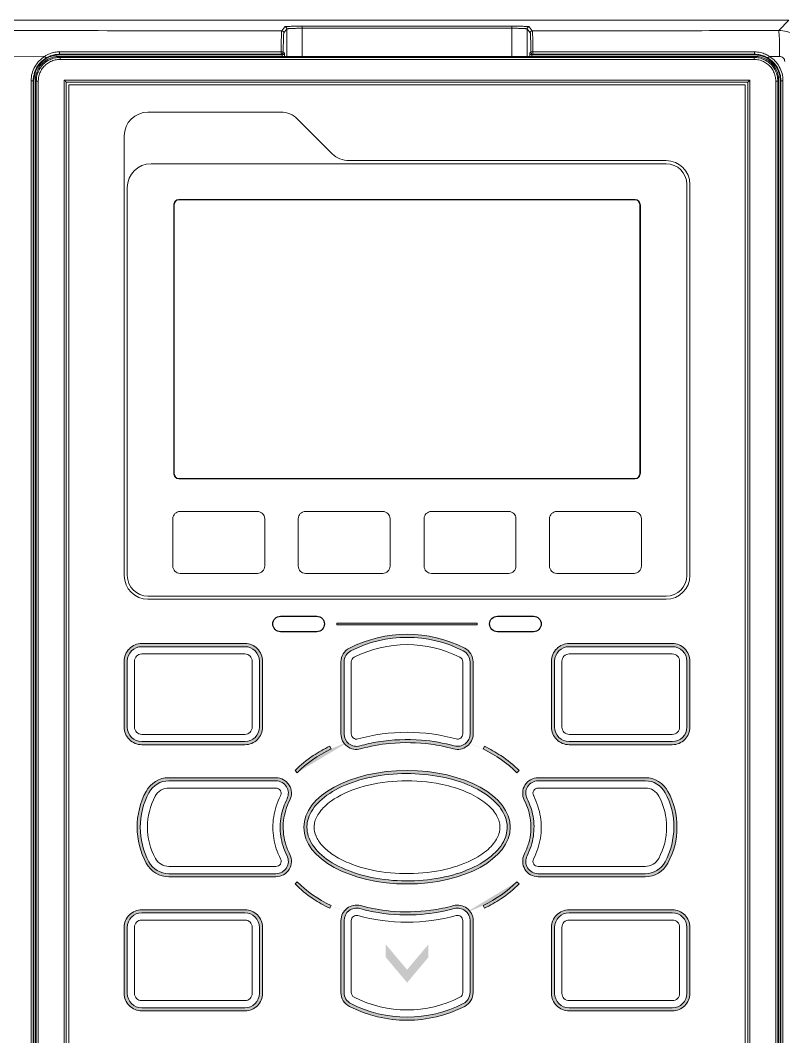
# Model space of a CAD drawing. Extents: x 0 to 142, y -50 to 188.
# Drawn here: x 30.8 to 86.2, y 114.4 to 188.3 of the extents above; entities that cross this region are included whole.
import ezdxf

# ---------------------------------------------------------------- set-up
doc = ezdxf.new("R2010")
doc.units = 0
doc.header["$LTSCALE"] = 4
doc.layers.get('0').update_dxf_attribs({"linetype": 'CONTINUOUS'})

msp = doc.modelspace()

# ---------------------------------------------------------------- hatches: boundary and pattern name
at = {"ltscale": 0.6}
h = msp.add_hatch(color=7, dxfattribs=at)
h.paths.add_polyline_path([(53.775, 144.486), (63.978, 144.486), (63.978, 144.373), (53.775, 144.373)])
edge = h.paths.add_edge_path(flags=16)
edge.add_arc((62.551, 141.671), 0.9, 0, 62.91153)
edge.add_arc((58.875, 134.485), 8.971, 62.91153, 117.08088)
edge.add_arc((55.201, 141.672), 0.9, 117.08088, 180)
edge.add_line((54.301, 141.672), (54.301, 136.434))
edge.add_arc((55.201, 136.434), 0.9, 180, 285.58584)
edge.add_spline(control_points=[(55.443, 135.568), (55.879, 135.689), (56.328, 135.788), (57.812, 136.028), (58.879, 136.071), (60.743, 135.922), (61.547, 135.78), (62.309, 135.568)], knot_values=[10.620199, 10.620199, 10.620199, 10.620199, 10.770765, 10.770765, 11.107721, 11.107721, 11.370926, 11.370926, 11.370926, 11.370926], degree=3, periodic=0)
edge.add_arc((62.551, 136.435), 0.9, 254.43363, 360)
edge.add_line((63.451, 136.435), (63.451, 141.671))
edge = h.paths.add_edge_path()
edge.add_arc((62.551, 141.671), 1.125, 0, 62.91153)
edge.add_arc((58.875, 134.485), 9.196, 62.91153, 117.08088)
edge.add_arc((55.201, 141.672), 1.125, 117.08088, 180)
edge.add_line((54.076, 141.672), (54.076, 136.434))
edge.add_arc((55.201, 136.434), 1.125, 180, 285.57154)
edge.add_spline(control_points=[(55.503, 135.351), (56.187, 135.541), (56.905, 135.675), (58.624, 135.839), (59.633, 135.82), (61.17, 135.611), (61.72, 135.498), (62.249, 135.351)], knot_values=[10.620183, 10.620183, 10.620183, 10.620183, 10.860817, 10.860817, 11.184883, 11.184883, 11.370959, 11.370959, 11.370959, 11.370959], degree=3, periodic=0)
edge.add_arc((62.551, 136.434), 1.125, 254.43147, 360)
edge.add_line((63.676, 136.434), (63.676, 141.671))
h = msp.add_hatch(color=7, dxfattribs=at)
edge = h.paths.add_edge_path(flags=16)
edge.add_line((39.6, 135.879), (47.1, 135.879))
edge.add_arc((47.1, 136.929), 1.05, 270, 360)
edge.add_line((48.15, 136.929), (48.15, 141.729))
edge.add_arc((47.1, 141.729), 1.05, 0, 90)
edge.add_line((47.1, 142.779), (39.6, 142.779))
edge.add_arc((39.6, 141.729), 1.05, 90, 180)
edge.add_line((38.55, 141.729), (38.55, 136.929))
edge.add_arc((39.6, 136.929), 1.05, 180, 270)
edge = h.paths.add_edge_path()
edge.add_line((39.6, 135.654), (47.1, 135.654))
edge.add_arc((47.1, 136.929), 1.275, 270, 360)
edge.add_line((48.375, 136.929), (48.375, 141.729))
edge.add_arc((47.1, 141.729), 1.275, 0, 90)
edge.add_line((47.1, 143.004), (39.6, 143.004))
edge.add_arc((39.6, 141.729), 1.275, 90, 180)
edge.add_line((38.325, 141.729), (38.325, 136.929))
edge.add_arc((39.6, 136.929), 1.275, 180, 270)
edge = h.paths.add_edge_path(flags=16)
edge.add_line((70.65, 135.879), (78.15, 135.879))
edge.add_arc((78.15, 136.929), 1.05, 270, 360)
edge.add_line((79.2, 136.929), (79.2, 141.729))
edge.add_arc((78.15, 141.729), 1.05, 360, 450)
edge.add_line((78.15, 142.779), (70.65, 142.779))
edge.add_arc((70.65, 141.729), 1.05, 90, 180)
edge.add_line((69.6, 141.729), (69.6, 136.929))
edge.add_arc((70.65, 136.929), 1.05, 180, 270)
edge = h.paths.add_edge_path()
edge.add_line((70.65, 135.654), (78.15, 135.654))
edge.add_arc((78.15, 136.929), 1.275, 270, 360)
edge.add_line((79.425, 136.929), (79.425, 141.729))
edge.add_arc((78.15, 141.729), 1.275, 360, 450)
edge.add_line((78.15, 143.004), (70.65, 143.004))
edge.add_arc((70.65, 141.729), 1.275, 90, 180)
edge.add_line((69.375, 141.729), (69.375, 136.929))
edge.add_arc((70.65, 136.929), 1.275, 180, 270)
h = msp.add_hatch(color=7, dxfattribs=at)
edge = h.paths.add_edge_path(flags=16)
edge.add_spline(control_points=[(51.601, 129.654), (51.601, 129.225), (51.736, 128.794), (52.283, 127.96), (52.696, 127.56), (53.761, 126.854), (54.413, 126.549), (55.872, 126.076), (56.68, 125.91), (58.353, 125.737), (59.218, 125.731), (60.898, 125.881), (61.714, 126.037), (63.194, 126.49), (63.86, 126.787), (64.958, 127.48), (65.39, 127.875), (65.975, 128.704), (66.13, 129.134), (66.168, 129.992), (66.052, 130.424), (65.544, 131.262), (65.15, 131.666), (64.118, 132.385), (63.481, 132.699), (62.043, 133.19), (61.243, 133.368), (59.579, 133.562), (58.715, 133.58), (57.028, 133.452), (56.206, 133.307), (54.704, 132.874), (54.026, 132.586), (52.895, 131.907), (52.445, 131.517), (51.821, 130.694), (51.647, 130.264), (51.603, 129.775), (51.601, 129.714), (51.601, 129.654)], knot_values=[0, 0, 0, 0, 0.346358, 0.346358, 0.692717, 0.692717, 1.039075, 1.039075, 1.385434, 1.385434, 1.731792, 1.731792, 2.078151, 2.078151, 2.424509, 2.424509, 2.770867, 2.770867, 3.117226, 3.117226, 3.463584, 3.463584, 3.809943, 3.809943, 4.156301, 4.156301, 4.502659, 4.502659, 4.849018, 4.849018, 5.195376, 5.195376, 5.541735, 5.541735, 5.888093, 5.888093, 6.234452, 6.234452, 6.283185, 6.283185, 6.283185, 6.283185], degree=3, periodic=0)
edge = h.paths.add_edge_path()
edge.add_ellipse((58.876, 129.654), major_axis=(-7.5, 0), ratio=0.55, start_angle=0, end_angle=360)
edge = h.paths.add_edge_path()
edge.add_line((64.397, 123.967), (64.495, 123.764))
edge.add_spline(control_points=[(64.495, 123.764), (64.917, 123.97), (65.317, 124.198), (66.182, 124.775), (66.626, 125.139), (67.016, 125.532)], knot_values=[2.172714, 2.172714, 2.172714, 2.172714, 2.327013, 2.327013, 2.52963, 2.52963, 2.52963, 2.52963], degree=3, periodic=0)
edge.add_line((67.016, 125.532), (66.856, 125.689))
edge.add_ellipse((58.876, 129.654), major_axis=(-9.75, 0), ratio=0.707692, start_angle=124.49142, end_angle=144.92905, ccw=False)
edge = h.paths.add_edge_path()
edge.add_line((53.355, 123.967), (53.257, 123.764))
edge.add_spline(control_points=[(53.257, 123.764), (52.835, 123.97), (52.434, 124.198), (51.57, 124.775), (51.125, 125.139), (50.736, 125.532)], knot_values=[2.172714, 2.172714, 2.172714, 2.172714, 2.327013, 2.327013, 2.52963, 2.52963, 2.52963, 2.52963], degree=3, periodic=0)
edge.add_line((50.736, 125.532), (50.896, 125.689))
edge.add_ellipse((58.876, 129.654), major_axis=(9.75, 0), ratio=0.707692, start_angle=215.07095, end_angle=235.50858)
edge = h.paths.add_edge_path()
edge.add_line((53.355, 135.341), (53.257, 135.543))
edge.add_spline(control_points=[(53.257, 135.543), (52.835, 135.338), (52.434, 135.11), (51.57, 134.533), (51.125, 134.169), (50.736, 133.776)], knot_values=[2.172714, 2.172714, 2.172714, 2.172714, 2.327013, 2.327013, 2.52963, 2.52963, 2.52963, 2.52963], degree=3, periodic=0)
edge.add_line((50.736, 133.776), (50.896, 133.619))
edge.add_ellipse((58.876, 129.654), major_axis=(9.75, 0), ratio=0.707692, start_angle=124.49142, end_angle=144.92905, ccw=False)
edge = h.paths.add_edge_path()
edge.add_line((64.397, 135.341), (64.495, 135.543))
edge.add_spline(control_points=[(64.495, 135.543), (64.917, 135.338), (65.317, 135.11), (66.182, 134.533), (66.626, 134.169), (67.016, 133.776)], knot_values=[2.172714, 2.172714, 2.172714, 2.172714, 2.327013, 2.327013, 2.52963, 2.52963, 2.52963, 2.52963], degree=3, periodic=0)
edge.add_line((67.016, 133.776), (66.856, 133.619))
edge.add_ellipse((58.876, 129.654), major_axis=(-9.75, 0), ratio=0.707692, start_angle=215.07095, end_angle=235.50858)
h = msp.add_hatch(color=7, dxfattribs=at)
edge = h.paths.add_edge_path(flags=16)
edge.add_line((39.6, 116.529), (47.1, 116.529))
edge.add_arc((47.1, 117.579), 1.05, 270, 360)
edge.add_line((48.15, 117.579), (48.15, 122.379))
edge.add_arc((47.1, 122.379), 1.05, 0, 90)
edge.add_line((47.1, 123.429), (39.6, 123.429))
edge.add_arc((39.6, 122.379), 1.05, 90, 180)
edge.add_line((38.55, 122.379), (38.55, 117.579))
edge.add_arc((39.6, 117.579), 1.05, 180, 270)
edge = h.paths.add_edge_path()
edge.add_line((39.6, 116.304), (47.1, 116.304))
edge.add_arc((47.1, 117.579), 1.275, 270, 360)
edge.add_line((48.375, 117.579), (48.375, 122.379))
edge.add_arc((47.1, 122.379), 1.275, 0, 90)
edge.add_line((47.1, 123.654), (39.6, 123.654))
edge.add_arc((39.6, 122.379), 1.275, 90, 180)
edge.add_line((38.325, 122.379), (38.325, 117.579))
edge.add_arc((39.6, 117.579), 1.275, 180, 270)
edge = h.paths.add_edge_path(flags=16)
edge.add_arc((76.175, 127.929), 1.65, 270, 331.59081)
edge.add_arc((72.973, 129.661), 5.29, 331.59081, 388.15967)
edge.add_arc((76.182, 131.379), 1.65, 28.15967, 90)
edge.add_line((76.182, 133.029), (68.4, 133.029))
edge.add_arc((68.4, 132.129), 0.9, 90, 206.61876)
edge.add_spline(control_points=[(67.595, 131.726), (67.803, 131.31), (67.948, 130.883), (68.116, 129.971), (68.124, 129.486), (67.98, 128.523), (67.827, 128.046), (67.595, 127.582)], knot_values=[9.083938, 9.083938, 9.083938, 9.083938, 9.295101, 9.295101, 9.530377, 9.530377, 9.765652, 9.765652, 9.765652, 9.765652], degree=3, periodic=0)
edge.add_arc((68.4, 127.179), 0.9, 153.36851, 270)
edge.add_line((68.4, 126.279), (76.175, 126.279))
edge = h.paths.add_edge_path()
edge.add_arc((76.175, 127.929), 1.875, 270, 331.59081)
edge.add_arc((72.973, 129.661), 5.515, 331.59081, 388.15967)
edge.add_arc((76.182, 131.379), 1.875, 28.15967, 90)
edge.add_line((76.182, 133.254), (68.4, 133.254))
edge.add_arc((68.4, 132.129), 1.125, 90, 206.61876)
edge.add_spline(control_points=[(67.394, 131.625), (67.635, 131.144), (67.786, 130.648), (67.912, 129.603), (67.869, 129.051), (67.637, 128.229), (67.53, 127.954), (67.394, 127.683)], knot_values=[9.083938, 9.083938, 9.083938, 9.083938, 9.339595, 9.339595, 9.621846, 9.621846, 9.765652, 9.765652, 9.765652, 9.765652], degree=3, periodic=0)
edge.add_arc((68.4, 127.179), 1.125, 153.36851, 270)
edge.add_line((68.4, 126.054), (76.175, 126.054))
edge = h.paths.add_edge_path()
edge.add_line((60.429, 121.141), (58.878, 119.299))
edge.add_line((60.429, 120.206), (60.429, 121.141))
edge.add_line((58.881, 118.36), (60.429, 120.206))
edge.add_line((57.328, 121.141), (58.878, 119.299))
edge.add_line((57.328, 120.206), (57.328, 121.141))
edge.add_line((58.876, 118.36), (57.328, 120.206))
h = msp.add_hatch(color=7, dxfattribs=at)
edge = h.paths.add_edge_path(flags=16)
edge.add_arc((49.352, 127.179), 0.9, 270, 386.63149)
edge.add_spline(control_points=[(50.156, 127.582), (49.924, 128.046), (49.771, 128.523), (49.627, 129.486), (49.635, 129.971), (49.804, 130.883), (49.948, 131.31), (50.156, 131.726)], knot_values=[9.083938, 9.083938, 9.083938, 9.083938, 9.319213, 9.319213, 9.554488, 9.554488, 9.765652, 9.765652, 9.765652, 9.765652], degree=3, periodic=0)
edge.add_arc((49.352, 132.129), 0.9, 333.38124, 450)
edge.add_line((49.352, 133.029), (41.569, 133.029))
edge.add_arc((41.569, 131.379), 1.65, 90, 151.84033)
edge.add_arc((44.779, 129.661), 5.29, 151.84033, 208.40919)
edge.add_arc((41.577, 127.929), 1.65, 208.40919, 270)
edge.add_line((41.577, 126.279), (49.352, 126.279))
edge = h.paths.add_edge_path()
edge.add_arc((49.352, 127.179), 1.125, 270, 386.63149)
edge.add_spline(control_points=[(50.358, 127.683), (50.222, 127.954), (50.114, 128.229), (49.883, 129.051), (49.84, 129.603), (49.966, 130.648), (50.116, 131.144), (50.358, 131.625)], knot_values=[9.083938, 9.083938, 9.083938, 9.083938, 9.227743, 9.227743, 9.509994, 9.509994, 9.765652, 9.765652, 9.765652, 9.765652], degree=3, periodic=0)
edge.add_arc((49.352, 132.129), 1.125, 333.38124, 450)
edge.add_line((49.352, 133.254), (41.569, 133.254))
edge.add_arc((41.569, 131.379), 1.875, 90, 151.84033)
edge.add_arc((44.779, 129.661), 5.515, 151.84033, 208.40919)
edge.add_arc((41.577, 127.929), 1.875, 208.40919, 270)
edge.add_line((41.577, 126.054), (49.352, 126.054))
h = msp.add_hatch(color=7, dxfattribs=at)
edge = h.paths.add_edge_path(flags=16)
edge.add_line((70.65, 116.529), (78.15, 116.529))
edge.add_arc((78.15, 117.579), 1.05, 270, 360)
edge.add_line((79.2, 117.579), (79.2, 122.379))
edge.add_arc((78.15, 122.379), 1.05, 360, 450)
edge.add_line((78.15, 123.429), (70.65, 123.429))
edge.add_arc((70.65, 122.379), 1.05, 90, 180)
edge.add_line((69.6, 122.379), (69.6, 117.579))
edge.add_arc((70.65, 117.579), 1.05, 180, 270)
edge = h.paths.add_edge_path()
edge.add_line((70.65, 116.304), (78.15, 116.304))
edge.add_arc((78.15, 117.579), 1.275, 270, 360)
edge.add_line((79.425, 117.579), (79.425, 122.379))
edge.add_arc((78.15, 122.379), 1.275, 360, 450)
edge.add_line((78.15, 123.654), (70.65, 123.654))
edge.add_arc((70.65, 122.379), 1.275, 90, 180)
edge.add_line((69.375, 122.379), (69.375, 117.579))
edge.add_arc((70.65, 117.579), 1.275, 180, 270)
edge = h.paths.add_edge_path(flags=16)
edge.add_arc((62.551, 117.636), 0.9, 297.08847, 360)
edge.add_line((63.451, 117.636), (63.451, 122.873))
edge.add_arc((62.551, 122.873), 0.9, 360, 465.56637)
edge.add_spline(control_points=[(62.309, 123.74), (61.547, 123.528), (60.743, 123.386), (58.879, 123.237), (57.812, 123.28), (56.328, 123.52), (55.879, 123.619), (55.443, 123.74)], knot_values=[10.620199, 10.620199, 10.620199, 10.620199, 10.883404, 10.883404, 11.22036, 11.22036, 11.370926, 11.370926, 11.370926, 11.370926], degree=3, periodic=0)
edge.add_arc((55.201, 122.873), 0.9, 74.41416, 180)
edge.add_line((54.301, 122.873), (54.301, 117.636))
edge.add_arc((55.201, 117.636), 0.9, 180, 242.91912)
edge.add_arc((58.875, 124.823), 8.971, 242.91912, 297.08847)
edge = h.paths.add_edge_path()
edge.add_arc((62.551, 117.636), 1.125, 297.08847, 360)
edge.add_line((63.676, 117.636), (63.676, 122.873))
edge.add_arc((62.551, 122.873), 1.125, 360, 465.56853)
edge.add_spline(control_points=[(62.249, 123.957), (61.72, 123.81), (61.17, 123.697), (59.633, 123.488), (58.624, 123.469), (56.905, 123.633), (56.187, 123.767), (55.503, 123.957)], knot_values=[10.620183, 10.620183, 10.620183, 10.620183, 10.806259, 10.806259, 11.130325, 11.130325, 11.370959, 11.370959, 11.370959, 11.370959], degree=3, periodic=0)
edge.add_arc((55.201, 122.873), 1.125, 74.42846, 180)
edge.add_line((54.076, 122.873), (54.076, 117.636))
edge.add_arc((55.201, 117.636), 1.125, 180, 242.91912)
edge.add_arc((58.875, 124.823), 9.196, 242.91912, 297.08847)

# ---------------------------------------------------------------- linework, layer by layer
at = {"color": 7, "linetype": 'Continuous', "lineweight": 0}
for p, q in [((86.626, 188.304), (14.624, 188.304)), ((49.774, 187.544), (49.991, 187.834)), ((49.924, 187.394), (50.141, 187.684)), ((50.141, 185.679), (50.141, 187.684)), ((51.266, 187.877), (51.266, 187.727)), ((51.266, 187.877), (66.484, 187.877)), ((51.266, 185.679), (51.266, 187.727)), ((51.266, 187.727), (66.485, 187.727)), ((66.484, 187.877), (66.484, 187.727)), ((66.485, 187.727), (66.485, 185.679)), ((67.609, 187.684), (67.609, 185.679)), ((67.609, 187.684), (67.826, 187.394)), ((67.759, 187.834), (67.976, 187.544)), ((85.88, 187.558), (86.626, 188.304)), ((32.551, 185.683), (29.395, 185.687)), ((33.599, 185.679), (33.667, 185.611)), ((33.599, 185.679), (84.151, 185.679)), ((33.638, 185.838), (33.637, 185.791)), ((49.813, 185.791), (33.637, 185.791)), ((49.809, 185.791), (49.731, 185.844)), ((49.813, 185.679), (49.813, 185.791)), ((49.963, 185.939), (49.881, 185.994)), ((49.963, 185.679), (49.963, 185.939)), ((67.869, 185.994), (67.787, 185.939)), ((67.787, 185.939), (67.787, 185.679)), ((67.937, 185.791), (67.937, 185.679)), ((84.112, 185.791), (67.937, 185.791)), ((68.019, 185.844), (67.941, 185.791)), ((84.083, 185.611), (84.151, 185.679)), ((84.112, 185.838), (84.112, 185.791)), ((85.924, 185.683), (85.199, 185.683)), ((31.875, 183.955), (31.875, 100.937)), ((31.875, 183.955), (31.941, 183.889)), ((33.963, 183.962), (33.963, 102.306)), ((33.963, 183.962), (83.787, 183.962)), ((83.787, 102.306), (83.787, 183.962)), ((85.809, 183.889), (85.875, 183.955)), ((85.875, 183.955), (85.875, 100.937)), ((31.562, 100.902), (31.562, 183.916)), ((31.562, 183.916), (31.762, 183.916)), ((31.717, 100.902), (31.717, 183.916)), ((31.762, 183.916), (31.762, 100.902)), ((31.941, 183.889), (31.941, 101.001)), ((32.086, 183.889), (31.941, 183.889)), ((32.086, 183.889), (32.086, 101.001)), ((34.117, 183.812), (34.117, 102.306)), ((34.117, 183.812), (34.125, 183.804)), ((34.312, 102.27), (34.312, 183.616)), ((83.438, 183.616), (34.312, 183.616)), ((83.438, 102.27), (83.438, 183.616)), ((83.625, 183.804), (83.633, 183.812)), ((83.633, 102.306), (83.633, 183.812)), ((85.664, 101.001), (85.664, 183.889)), ((85.664, 183.889), (85.809, 183.889)), ((85.809, 101.001), (85.809, 183.889)), ((86.033, 183.917), (85.987, 183.916)), ((85.987, 100.902), (85.987, 183.916)), ((86.033, 183.917), (86.033, 100.902)), ((86.188, 183.916), (86.033, 183.916)), ((86.188, 183.916), (86.188, 100.902))]:
    msp.add_line(p, q, dxfattribs=at)
at = {"color": 7, "lineweight": 0}
for p, q in [((49.707, 181.629), (40.051, 181.629)), ((50.927, 181.123), (53.442, 178.609)), ((38.326, 179.904), (38.326, 147.954)), ((77.701, 178.104), (54.661, 178.104)), ((77.701, 177.879), (40.276, 177.879)), ((38.551, 176.154), (38.551, 147.954)), ((79.201, 176.379), (79.201, 147.954)), ((79.426, 176.379), (79.426, 147.954)), ((77.701, 146.454), (40.051, 146.454)), ((77.701, 146.229), (40.051, 146.229)), ((54.076, 141.672), (54.076, 136.434)), ((54.301, 141.672), (54.301, 136.434)), ((54.826, 141.672), (54.826, 136.435)), ((62.926, 141.671), (62.926, 136.435)), ((63.451, 141.671), (63.451, 136.435)), ((63.676, 141.671), (63.676, 136.434)), ((53.355, 135.341), (53.257, 135.543)), ((64.397, 135.341), (64.495, 135.543)), ((50.896, 133.619), (50.736, 133.776)), ((66.856, 133.619), (67.016, 133.776)), ((49.352, 133.254), (41.569, 133.254)), ((49.352, 133.029), (41.569, 133.029)), ((68.4, 133.254), (76.182, 133.254)), ((68.4, 133.029), (76.182, 133.029)), ((49.352, 132.504), (41.569, 132.504)), ((68.4, 132.504), (76.182, 132.504)), ((49.352, 126.804), (41.577, 126.804)), ((68.4, 126.804), (76.175, 126.804)), ((49.352, 126.279), (41.577, 126.279)), ((49.352, 126.054), (41.577, 126.054)), ((50.896, 125.689), (50.736, 125.532)), ((66.856, 125.689), (67.016, 125.532)), ((68.4, 126.279), (76.175, 126.279)), ((68.4, 126.054), (76.175, 126.054)), ((53.355, 123.967), (53.257, 123.764)), ((64.397, 123.967), (64.495, 123.764)), ((54.076, 117.636), (54.076, 122.873)), ((54.301, 117.636), (54.301, 122.873)), ((54.826, 117.636), (54.826, 122.873)), ((62.926, 117.636), (62.926, 122.873)), ((63.451, 117.636), (63.451, 122.873)), ((63.676, 117.636), (63.676, 122.873))]:
    msp.add_line(p, q, dxfattribs=at)
for points in [[(42.301, 155.004), (75.451, 155.004, 0.414214), (75.826, 155.379), (75.826, 174.879, 0.414214), (75.451, 175.254), (42.301, 175.254, 0.414214), (41.926, 174.879), (41.926, 155.379, 0.414214)], [(42.383, 148.104), (48.008, 148.104, 0.414214), (48.533, 148.629), (48.533, 152.079, 0.414214), (48.008, 152.604), (42.383, 152.604, 0.414214), (41.858, 152.079), (41.858, 148.629, 0.414214)], [(51.492, 148.104), (57.117, 148.104, 0.414214), (57.642, 148.629), (57.642, 152.079, 0.414214), (57.117, 152.604), (51.492, 152.604, 0.414214), (50.967, 152.079), (50.967, 148.629, 0.414214)], [(60.641, 148.104), (66.266, 148.104, 0.414214), (66.791, 148.629), (66.791, 152.079, 0.414214), (66.266, 152.604), (60.641, 152.604, 0.414214), (60.116, 152.079), (60.116, 148.629, 0.414214)], [(69.751, 148.104), (75.376, 148.104, 0.414214), (75.901, 148.629), (75.901, 152.079, 0.414214), (75.376, 152.604), (69.751, 152.604, 0.414214), (69.226, 152.079), (69.226, 148.629, 0.414214)], [(39.6, 135.654), (47.1, 135.654, 0.414214), (48.375, 136.929), (48.375, 141.729, 0.414214), (47.1, 143.004), (39.6, 143.004, 0.414214), (38.325, 141.729), (38.325, 136.929, 0.414214)], [(39.6, 135.879), (47.1, 135.879, 0.414214), (48.15, 136.929), (48.15, 141.729, 0.414214), (47.1, 142.779), (39.6, 142.779, 0.414214), (38.55, 141.729), (38.55, 136.929, 0.414214)], [(70.65, 135.654), (78.15, 135.654, 0.414214), (79.425, 136.929), (79.425, 141.729, 0.414214), (78.15, 143.004), (70.65, 143.004, 0.414214), (69.375, 141.729), (69.375, 136.929, 0.414214)], [(70.65, 135.879), (78.15, 135.879, 0.414214), (79.2, 136.929), (79.2, 141.729, 0.414214), (78.15, 142.779), (70.65, 142.779, 0.414214), (69.6, 141.729), (69.6, 136.929, 0.414214)], [(39.6, 136.404), (47.1, 136.404, 0.414214), (47.625, 136.929), (47.625, 141.729, 0.414214), (47.1, 142.254), (39.6, 142.254, 0.414214), (39.075, 141.729), (39.075, 136.929, 0.414214)], [(70.65, 136.404), (78.15, 136.404, 0.414214), (78.675, 136.929), (78.675, 141.729, 0.414214), (78.15, 142.254), (70.65, 142.254, 0.414214), (70.125, 141.729), (70.125, 136.929, 0.414214)], [(39.6, 116.304), (47.1, 116.304, 0.414214), (48.375, 117.579), (48.375, 122.379, 0.414214), (47.1, 123.654), (39.6, 123.654, 0.414214), (38.325, 122.379), (38.325, 117.579, 0.414214)], [(39.6, 116.529), (47.1, 116.529, 0.414214), (48.15, 117.579), (48.15, 122.379, 0.414214), (47.1, 123.429), (39.6, 123.429, 0.414214), (38.55, 122.379), (38.55, 117.579, 0.414214)], [(70.65, 116.304), (78.15, 116.304, 0.414214), (79.425, 117.579), (79.425, 122.379, 0.414214), (78.15, 123.654), (70.65, 123.654, 0.414214), (69.375, 122.379), (69.375, 117.579, 0.414214)], [(70.65, 116.529), (78.15, 116.529, 0.414214), (79.2, 117.579), (79.2, 122.379, 0.414214), (78.15, 123.429), (70.65, 123.429, 0.414214), (69.6, 122.379), (69.6, 117.579, 0.414214)], [(39.6, 117.054), (47.1, 117.054, 0.414214), (47.625, 117.579), (47.625, 122.379, 0.414214), (47.1, 122.904), (39.6, 122.904, 0.414214), (39.075, 122.379), (39.075, 117.579, 0.414214)], [(70.65, 117.054), (78.15, 117.054, 0.414214), (78.675, 117.579), (78.675, 122.379, 0.414214), (78.15, 122.904), (70.65, 122.904, 0.414214), (70.125, 122.379), (70.125, 117.579, 0.414214)]]:
    msp.add_lwpolyline(points, format="xyb", close=True, dxfattribs=at)
msp.add_lwpolyline([(53.775, 144.486), (63.978, 144.486), (63.978, 144.373), (53.775, 144.373)], close=True, dxfattribs=at)
at = {"color": 7, "linetype": 'Continuous', "lineweight": 0}
for centre, start, end in [((33.637, 183.916), 90, 180), ((84.112, 183.916), 0, 90)]:
    msp.add_arc(centre, 1.875, start, end, dxfattribs=at)
at = {"color": 7, "lineweight": 0}
for centre, radius, start, end in [((40.051, 179.904), 1.725, 90, 180), ((49.707, 179.904), 1.725, 45, 90), ((54.661, 179.829), 1.725, 225, 270), ((77.701, 176.379), 1.725, 0, 90), ((40.276, 176.154), 1.725, 90, 180), ((77.701, 176.379), 1.5, 0, 90), ((40.051, 147.954), 1.725, 180, 270), ((40.051, 147.954), 1.5, 180, 270), ((77.701, 147.954), 1.725, 270, 0), ((77.701, 147.954), 1.5, 270, 0), ((58.875, 134.485), 9.196, 62.91153, 117.08088), ((58.875, 134.485), 8.971, 62.91153, 117.08088), ((55.201, 141.672), 1.125, 117.08088, 180), ((58.875, 134.485), 8.446, 62.91153, 117.08088), ((62.551, 141.671), 1.125, 0, 62.91153), ((55.201, 141.672), 0.9, 117.08088, 180), ((55.201, 141.672), 0.375, 117.08088, 180), ((62.551, 141.671), 0.375, 0, 62.91153), ((62.551, 141.671), 0.9, 0, 62.91153), ((55.201, 136.434), 1.125, 180, 285.57154), ((55.201, 136.434), 0.9, 180, 285.58584), ((55.201, 136.435), 0.375, 180, 285.58099), ((62.551, 136.434), 1.125, 254.43147, 0), ((62.551, 136.435), 0.9, 254.43363, 0), ((62.551, 136.435), 0.375, 254.41901, 0), ((41.569, 131.379), 1.875, 90, 151.84033), ((41.569, 131.379), 1.65, 90, 151.84033), ((49.352, 132.129), 1.125, 333.38124, 90), ((49.352, 132.129), 0.9, 333.38124, 90), ((68.4, 132.129), 1.125, 90, 206.61876), ((68.4, 132.129), 0.9, 90, 206.61876), ((76.182, 131.379), 1.875, 28.15967, 90), ((76.182, 131.379), 1.65, 28.15967, 90), ((44.779, 129.661), 5.515, 151.84033, 208.40919), ((41.569, 131.379), 1.125, 90, 151.84033), ((49.352, 132.129), 0.375, 333.38124, 90), ((68.4, 132.129), 0.375, 90, 206.61876), ((76.182, 131.379), 1.125, 28.15967, 90), ((72.973, 129.661), 5.515, 331.59081, 28.15967), ((44.779, 129.661), 5.29, 151.84033, 208.40919), ((44.779, 129.661), 4.765, 151.84033, 208.40919), ((72.973, 129.661), 4.765, 331.59081, 28.15967), ((72.973, 129.661), 5.29, 331.59081, 28.15967), ((41.577, 127.929), 1.65, 208.40919, 270), ((41.577, 127.929), 1.125, 208.40919, 270), ((49.352, 127.179), 1.125, 270, 26.63149), ((49.352, 127.179), 0.9, 270, 26.63149), ((49.352, 127.179), 0.375, 270, 26.63149), ((68.4, 127.179), 1.125, 153.36851, 270), ((68.4, 127.179), 0.9, 153.36851, 270), ((68.4, 127.179), 0.375, 153.36851, 270), ((76.175, 127.929), 1.125, 270, 331.59081), ((76.175, 127.929), 1.65, 270, 331.59081), ((41.577, 127.929), 1.875, 208.40919, 270), ((76.175, 127.929), 1.875, 270, 331.59081), ((55.201, 122.873), 1.125, 74.42846, 180), ((55.201, 122.873), 0.9, 74.41416, 180), ((62.551, 122.873), 1.125, 360, 105.56853), ((62.551, 122.873), 0.9, 360, 105.56637), ((55.201, 122.873), 0.375, 74.41901, 180), ((62.551, 122.873), 0.375, 0, 105.58099), ((55.201, 117.636), 1.125, 180, 242.91912), ((55.201, 117.636), 0.9, 180, 242.91912), ((55.201, 117.636), 0.375, 180, 242.91912), ((62.551, 117.636), 0.375, 297.08847, 0), ((62.551, 117.636), 0.9, 297.08847, 0), ((62.551, 117.636), 1.125, 297.08847, 0), ((58.875, 124.823), 8.971, 242.91912, 297.08847), ((58.875, 124.823), 8.446, 242.91912, 297.08847), ((58.875, 124.823), 9.196, 242.91912, 297.08847)]:
    msp.add_arc(centre, radius, start, end, dxfattribs=at)
for major_axis, start_param, end_param in [((-9.75, 0), 10.620231, 11.370918), ((9.75, 0), 2.172785, 2.529489), ((-9.75, 0), 2.172785, 2.529489)]:
    msp.add_ellipse((58.876, 129.654), major_axis=major_axis, ratio=0.707692, start_param=start_param, end_param=end_param, dxfattribs=at)
at = {"color": 7, "lineweight": 0, "extrusion": (0, 0, -1)}
for major_axis, start_param, end_param in [((-9.75, 0), 2.172785, 2.529489), ((9.75, 0), 2.172785, 2.529489), ((-9.75, 0), 10.620231, 11.370918)]:
    msp.add_ellipse((58.876, 129.654), major_axis=major_axis, ratio=0.707692, start_param=start_param, end_param=end_param, dxfattribs=at)
at = {"color": 7, "linetype": 'Continuous', "lineweight": 0}
msp.add_ellipse((58.876, 129.654), major_axis=(-7.5, 0), ratio=0.55, dxfattribs=at)
for points, start_tangent, end_tangent in [([(49.991, 187.834), (50.062, 187.847), (50.248, 187.859)], (0.590795, 0.806821), (0.994573, 0.104041)), ([(49.991, 187.834), (50.066, 187.813), (50.121, 187.759), (50.141, 187.684)], (1, -0.000913), (0.000914, -1)), ([(50.141, 187.684), (50.204, 187.697), (50.274, 187.699)], (0.549696, 0.835365), (0.996716, 0.080975)), ([(50.248, 187.859), (50.379, 187.867)], (0.994573, 0.104041), (0.999655, 0.026267)), ([(50.274, 187.699), (50.367, 187.709), (50.616, 187.719), (50.928, 187.725)], (0.996716, 0.080975), (0.999864, 0.016508)), ([(50.379, 187.867), (50.53, 187.869), (50.883, 187.875), (51.07, 187.877)], (0.999655, 0.026267), (0.99999, 0.004411)), ([(50.928, 187.725), (51.266, 187.727)], (0.999864, 0.016508), (1, 0.000002)), ([(51.07, 187.877), (51.266, 187.877)], (0.99999, 0.004411), (1, 0.000007)), ([(66.484, 187.877), (66.684, 187.877)], (1, 0.000082), (0.99999, -0.004577)), ([(66.485, 187.727), (66.828, 187.725)], (1, 0.000023), (0.99986, -0.016734)), ([(66.684, 187.877), (66.874, 187.875), (67.226, 187.869), (67.376, 187.867)], (0.99999, -0.004577), (0.99964, -0.026821)), ([(66.828, 187.725), (67.138, 187.719), (67.386, 187.709), (67.479, 187.698)], (0.99986, -0.016734), (0.996686, -0.081344)), ([(67.376, 187.867), (67.506, 187.859), (67.69, 187.847), (67.741, 187.846)], (0.99964, -0.026821), (0.960551, -0.278105)), ([(67.479, 187.698), (67.548, 187.697), (67.609, 187.684)], (0.996686, -0.081344), (0.551977, -0.833859)), ([(67.759, 187.834), (67.684, 187.813), (67.629, 187.759), (67.609, 187.684)], (-1, -0.000913), (-0.000914, -1)), ([(67.741, 187.846), (67.759, 187.834)], (0.960551, -0.278105), (0.600787, -0.799409)), ([(49.774, 187.544), (39.617, 187.55), (29.462, 187.561)], (-1, 0.000386), (-0.999999, 0.001249)), ([(49.729, 186.022), (49.733, 186.423), (49.738, 186.786), (49.745, 187.094), (49.754, 187.33), (49.763, 187.482), (49.774, 187.544)], (0.004803, 0.999988), (0.582974, 0.812491)), ([(49.774, 187.544), (49.849, 187.524), (49.904, 187.469), (49.924, 187.394)], (1, -0.000913), (0.000914, -1)), ([(49.881, 185.994), (49.884, 186.363), (49.889, 186.697), (49.896, 186.98), (49.904, 187.197), (49.914, 187.337), (49.924, 187.394)], (0.005003, 0.999987), (0.602413, 0.798185)), ([(67.976, 187.544), (67.901, 187.524), (67.846, 187.469), (67.826, 187.394)], (-1, -0.000913), (-0.000914, -1)), ([(67.826, 187.394), (67.836, 187.337), (67.846, 187.197), (67.854, 186.979), (67.861, 186.697), (67.866, 186.363), (67.868, 186.183)], (0.602406, -0.79819), (0.00832, -0.999965)), ([(85.88, 187.558), (76.928, 187.549), (67.976, 187.544)], (-0.999999, -0.001146), (-1, -0.000386)), ([(67.976, 187.544), (67.987, 187.482), (67.996, 187.33), (68.005, 187.094), (68.012, 186.786), (68.017, 186.423), (68.021, 186.022)], (0.58297, -0.812493), (0.004803, -0.999988)), ([(85.941, 185.791), (85.937, 186.332), (85.928, 186.817), (85.914, 187.203), (85.898, 187.457), (85.88, 187.558)], (-0.003033, 0.999995), (-0.685374, 0.728191)), ([(85.88, 187.558), (86.462, 187.481), (87.004, 187.256), (87.47, 186.898), (87.827, 186.433), (88.052, 185.891), (88.129, 185.31)], (1, -0.000815), (0.00101, -0.999999)), ([(67.868, 186.183), (67.869, 185.994)], (0.00832, -0.999965), (0.005003, -0.999987)), ([(31.562, 183.916), (31.629, 184.44), (31.826, 184.929), (32.14, 185.352), (32.551, 185.683)], (-0.000235, 1), (0.852717, 0.522373)), ([(31.717, 183.916), (31.779, 184.402), (31.962, 184.856), (32.253, 185.249), (32.634, 185.555)], (-0.000118, 1), (0.852596, 0.522571)), ([(31.875, 183.955), (31.934, 184.401), (32.106, 184.817), (32.38, 185.174), (32.737, 185.448), (33.153, 185.62), (33.599, 185.679)], (0, 1), (1, 0)), ([(33.667, 185.611), (33.283, 185.568), (32.918, 185.441), (32.59, 185.236), (32.317, 184.963), (32.112, 184.636), (31.984, 184.272), (31.941, 183.889)], (-1, 0.000783), (-0.000089, -1)), ([(33.662, 185.461), (33.312, 185.422), (32.978, 185.306), (32.679, 185.118), (32.429, 184.869), (32.242, 184.571), (32.126, 184.239), (32.086, 183.889)], (-1, 0.000894), (0.000036, -1)), ([(32.551, 185.683), (32.918, 185.876), (33.287, 185.983), (33.633, 186.015)], (0.832149, 0.554552), (1, 0.000696)), ([(32.551, 185.683), (32.591, 185.619), (32.634, 185.555)], (0.522262, -0.852785), (0.999852, -0.017214)), ([(32.634, 185.555), (32.974, 185.72), (33.316, 185.811), (33.638, 185.838)], (0.852505, 0.522719), (1, 0.000574)), ([(33.633, 186.015), (33.633, 185.93), (33.637, 185.838)], (-0.004938, -0.999988), (0.866739, -0.498762)), ([(33.633, 186.015), (41.68, 186.019), (49.729, 186.022)], (1, 0.000668), (1, 0.000242)), ([(33.638, 185.838), (41.683, 185.842), (49.731, 185.844)], (1, 0.000529), (1, 0.000192)), ([(33.662, 185.461), (33.663, 185.535), (33.665, 185.589), (33.667, 185.611)], (0.001074, 0.999999), (0.65936, 0.751827)), ([(84.088, 185.461), (67.28, 185.449), (50.47, 185.449), (33.662, 185.461)], (-0.999999, -0.001068), (-0.999999, 0.001068)), ([(84.083, 185.611), (67.279, 185.599), (50.471, 185.599), (33.667, 185.611)], (-0.999999, -0.001068), (-0.999999, 0.001068)), ([(49.731, 185.844), (49.729, 185.936), (49.729, 186.022)], (0.977721, 0.209909), (0.099464, 0.995041)), ([(49.729, 186.022), (49.804, 186.018), (49.881, 185.994)], (0.995655, 0.093114), (0.201483, -0.979492)), ([(49.881, 185.994), (49.861, 185.919), (49.806, 185.864), (49.731, 185.844)], (-0.000457, -1), (-1, -0.000457)), ([(49.809, 185.791), (49.897, 185.819), (49.947, 185.875), (49.963, 185.939)], (1, 0), (0.026628, 0.999645)), ([(67.791, 185.906), (67.787, 185.939)], (-0.25256, 0.967581), (-0.026628, 0.999645)), ([(67.937, 185.791), (67.852, 185.819), (67.803, 185.875), (67.791, 185.906)], (-1, 0), (-0.25256, 0.967581)), ([(67.869, 185.994), (67.946, 186.018), (68.021, 186.022)], (0.087923, 0.996127), (0.995612, 0.093575)), ([(68.019, 185.844), (67.946, 185.863), (67.89, 185.918), (67.869, 185.994)], (-1, 0.000457), (-0.000457, 1)), ([(68.021, 186.022), (68.021, 185.936), (68.019, 185.844)], (0.001921, -0.999998), (-0.532978, -0.846129)), ([(68.019, 185.844), (76.067, 185.842), (84.112, 185.838)], (1, -0.000192), (1, -0.000529)), ([(68.021, 186.022), (76.07, 186.019), (84.117, 186.015)], (1, -0.000242), (1, -0.000668)), ([(84.088, 185.461), (84.087, 185.535), (84.085, 185.589), (84.083, 185.611)], (-0.001067, 0.999999), (-0.659263, 0.751912)), ([(85.809, 183.889), (85.766, 184.272), (85.638, 184.637), (85.433, 184.963), (85.159, 185.236), (84.832, 185.441), (84.467, 185.568), (84.083, 185.611)], (-0.00009, 1), (-1, -0.000784)), ([(85.664, 183.889), (85.624, 184.239), (85.508, 184.571), (85.32, 184.869), (85.071, 185.119), (84.772, 185.306), (84.438, 185.422), (84.088, 185.461)], (0.000034, 1), (-1, -0.000896)), ([(84.117, 186.015), (84.117, 185.93), (84.112, 185.838)], (0.00494, -0.999988), (-0.867031, -0.498254)), ([(84.112, 185.838), (84.327, 185.826), (84.521, 185.794), (84.696, 185.747), (84.853, 185.689), (84.993, 185.624), (85.116, 185.555)], (1, -0.000572), (0.852534, -0.522672)), ([(84.117, 186.015), (84.348, 186), (84.558, 185.963), (84.747, 185.908), (84.916, 185.84), (85.066, 185.764), (85.199, 185.683)], (1, -0.000689), (0.832199, -0.554477)), ([(84.151, 185.679), (84.597, 185.62), (85.013, 185.448), (85.37, 185.174), (85.644, 184.817), (85.816, 184.401), (85.875, 183.955)], (1, 0), (0, -1)), ([(85.199, 185.683), (85.159, 185.619), (85.116, 185.555)], (-0.522244, -0.852796), (-0.999786, -0.020687)), ([(85.116, 185.555), (85.497, 185.249), (85.788, 184.856), (85.971, 184.403), (86.033, 183.917)], (0.852551, -0.522644), (-0.000081, -1)), ([(85.199, 185.683), (85.609, 185.353), (85.923, 184.93), (86.121, 184.441), (86.188, 183.916)], (0.852629, -0.522517), (-0.000321, -1)), ([(85.924, 185.683), (85.928, 185.719), (85.934, 185.756), (85.941, 185.791)], (0.116188, 0.993227), (0.207069, 0.978326)), ([(86.318, 185.309), (86.288, 185.456), (86.202, 185.58), (86.074, 185.66), (85.924, 185.683)], (0.000071, 1), (-0.99882, -0.04856)), ([(33.963, 183.962), (34.029, 183.896), (34.087, 183.84), (34.117, 183.812)], (0.707164, -0.70705), (0.707074, -0.70714)), ([(83.787, 183.962), (83.722, 183.897), (83.663, 183.839), (83.633, 183.812)], (-0.707164, -0.70705), (-0.707073, -0.70714)), ([(34.117, 183.812), (50.621, 183.818), (67.129, 183.818), (83.633, 183.812)], (1, 0.000524), (1, -0.000524)), ([(34.125, 183.804), (50.624, 183.81), (67.126, 183.81), (83.625, 183.804)], (1, 0.000524), (1, -0.000524))]:
    msp.add_spline(points, degree=3, dxfattribs=dict(at, start_tangent=start_tangent, end_tangent=end_tangent))
at = {"color": 7}
msp.add_open_spline([(75.825, 155.379), (75.825, 155.172), (75.657, 155.004), (75.45, 155.004), (75.45, 155.004), (42.3, 155.004), (42.3, 155.004), (42.093, 155.004), (41.925, 155.172), (41.925, 155.379), (41.925, 155.379), (41.925, 174.879), (41.925, 174.879), (41.925, 175.086), (42.093, 175.254), (42.3, 175.254), (42.3, 175.254), (75.45, 175.254), (75.45, 175.254), (75.657, 175.254), (75.825, 175.086), (75.825, 174.879), (75.825, 174.879), (75.825, 155.379), (75.825, 155.379)], degree=3, knots=[0, 0, 0, 0, 1, 1, 1, 2, 2, 2, 3, 3, 3, 4, 4, 4, 5, 5, 5, 6, 6, 6, 7, 7, 7, 8, 8, 8, 8], dxfattribs=at)
for points in [[(49.125, 144.429), (49.125, 144.74), (49.377, 144.992), (49.688, 144.992)], [(49.688, 144.992), (49.688, 144.992), (52.312, 144.992), (52.312, 144.992)], [(52.312, 144.992), (52.623, 144.992), (52.875, 144.74), (52.875, 144.429)], [(64.875, 144.429), (64.875, 144.74), (65.127, 144.992), (65.437, 144.992)], [(65.437, 144.992), (65.437, 144.992), (68.062, 144.992), (68.062, 144.992)], [(68.062, 144.992), (68.373, 144.992), (68.625, 144.74), (68.625, 144.429)], [(49.688, 143.867), (49.377, 143.867), (49.125, 144.119), (49.125, 144.429)], [(49.125, 144.429), (49.125, 144.429), (49.125, 144.429), (49.125, 144.429)], [(52.875, 144.429), (52.875, 144.119), (52.623, 143.867), (52.312, 143.867)], [(65.437, 143.867), (65.127, 143.867), (64.875, 144.119), (64.875, 144.429)], [(64.875, 144.429), (64.875, 144.429), (64.875, 144.429), (64.875, 144.429)], [(68.625, 144.429), (68.625, 144.119), (68.373, 143.867), (68.062, 143.867)], [(52.312, 143.867), (52.312, 143.867), (49.688, 143.867), (49.688, 143.867)], [(68.062, 143.867), (68.062, 143.867), (65.437, 143.867), (65.437, 143.867)]]:
    msp.add_open_spline(points, degree=3, dxfattribs=at)
at = {"color": 7, "lineweight": 0}
for points, knots in [([(62.309, 135.568), (61.547, 135.78), (60.743, 135.922), (58.879, 136.071), (57.812, 136.028), (56.328, 135.788), (55.879, 135.689), (55.443, 135.568)], [10.6201992, 10.6201992, 10.6201992, 10.6201992, 10.8834041, 10.8834041, 11.2203601, 11.2203601, 11.370926, 11.370926, 11.370926, 11.370926]), ([(53.257, 135.543), (52.835, 135.338), (52.434, 135.11), (51.57, 134.533), (51.125, 134.169), (50.736, 133.776)], [2.1727137, 2.1727137, 2.1727137, 2.1727137, 2.3270129, 2.3270129, 2.5296296, 2.5296296, 2.5296296, 2.5296296]), ([(62.249, 135.351), (61.72, 135.498), (61.17, 135.611), (59.633, 135.82), (58.624, 135.839), (56.905, 135.675), (56.187, 135.541), (55.503, 135.351)], [10.6201827, 10.6201827, 10.6201827, 10.6201827, 10.8062586, 10.8062586, 11.1303247, 11.1303247, 11.3709591, 11.3709591, 11.3709591, 11.3709591]), ([(64.495, 135.543), (64.917, 135.338), (65.317, 135.11), (66.182, 134.533), (66.626, 134.169), (67.016, 133.776)], [2.1727137, 2.1727137, 2.1727137, 2.1727137, 2.3270129, 2.3270129, 2.5296296, 2.5296296, 2.5296296, 2.5296296]), ([(49.687, 127.347), (49.441, 127.837), (49.274, 128.347), (49.106, 129.381), (49.104, 129.904), (49.268, 130.939), (49.433, 131.449), (49.68, 131.947), (49.683, 131.954), (49.687, 131.961)], [9.0839376, 9.0839376, 9.0839376, 9.0839376, 9.3100975, 9.3100975, 9.5362574, 9.5362574, 9.7624173, 9.7624173, 9.7656518, 9.7656518, 9.7656518, 9.7656518]), ([(50.156, 127.582), (49.924, 128.046), (49.771, 128.523), (49.627, 129.486), (49.635, 129.971), (49.804, 130.883), (49.948, 131.31), (50.156, 131.726)], [9.0839376, 9.0839376, 9.0839376, 9.0839376, 9.3192129, 9.3192129, 9.5544881, 9.5544881, 9.7656518, 9.7656518, 9.7656518, 9.7656518]), ([(50.358, 127.683), (50.222, 127.954), (50.114, 128.229), (49.883, 129.051), (49.84, 129.603), (49.966, 130.648), (50.116, 131.144), (50.358, 131.625)], [9.0839376, 9.0839376, 9.0839376, 9.0839376, 9.2277433, 9.2277433, 9.5099943, 9.5099943, 9.7656518, 9.7656518, 9.7656518, 9.7656518]), ([(67.394, 127.683), (67.53, 127.954), (67.637, 128.229), (67.869, 129.051), (67.912, 129.603), (67.786, 130.648), (67.635, 131.144), (67.394, 131.625)], [9.0839376, 9.0839376, 9.0839376, 9.0839376, 9.2277433, 9.2277433, 9.5099943, 9.5099943, 9.7656518, 9.7656518, 9.7656518, 9.7656518]), ([(67.595, 127.582), (67.827, 128.046), (67.98, 128.523), (68.124, 129.486), (68.116, 129.971), (67.948, 130.883), (67.803, 131.31), (67.595, 131.726)], [9.0839376, 9.0839376, 9.0839376, 9.0839376, 9.3192129, 9.3192129, 9.5544881, 9.5544881, 9.7656518, 9.7656518, 9.7656518, 9.7656518]), ([(68.064, 127.347), (68.31, 127.837), (68.478, 128.347), (68.646, 129.381), (68.647, 129.904), (68.483, 130.939), (68.318, 131.449), (68.072, 131.947), (68.068, 131.954), (68.065, 131.961)], [9.0839376, 9.0839376, 9.0839376, 9.0839376, 9.3100975, 9.3100975, 9.5362574, 9.5362574, 9.7624173, 9.7624173, 9.7656518, 9.7656518, 9.7656518, 9.7656518]), ([(53.257, 123.764), (52.835, 123.97), (52.434, 124.198), (51.57, 124.775), (51.125, 125.139), (50.736, 125.532)], [2.1727137, 2.1727137, 2.1727137, 2.1727137, 2.3270129, 2.3270129, 2.5296296, 2.5296296, 2.5296296, 2.5296296]), ([(64.495, 123.764), (64.917, 123.97), (65.317, 124.198), (66.182, 124.775), (66.626, 125.139), (67.016, 125.532)], [2.1727137, 2.1727137, 2.1727137, 2.1727137, 2.3270129, 2.3270129, 2.5296296, 2.5296296, 2.5296296, 2.5296296]), ([(62.309, 123.74), (61.547, 123.528), (60.743, 123.386), (58.879, 123.237), (57.812, 123.28), (56.328, 123.52), (55.879, 123.619), (55.443, 123.74)], [10.6201992, 10.6201992, 10.6201992, 10.6201992, 10.8834041, 10.8834041, 11.2203601, 11.2203601, 11.370926, 11.370926, 11.370926, 11.370926]), ([(62.249, 123.957), (61.72, 123.81), (61.17, 123.697), (59.633, 123.488), (58.624, 123.469), (56.905, 123.633), (56.187, 123.767), (55.503, 123.957)], [10.6201827, 10.6201827, 10.6201827, 10.6201827, 10.8062586, 10.8062586, 11.1303247, 11.1303247, 11.3709591, 11.3709591, 11.3709591, 11.3709591])]:
    msp.add_open_spline(points, degree=3, knots=knots, dxfattribs=at)
at = {"color": 7, "linetype": 'Continuous', "lineweight": 0}
for points, knots in [([(51.601, 129.654), (51.601, 129.225), (51.736, 128.794), (52.283, 127.96), (52.696, 127.56), (53.761, 126.854), (54.413, 126.549), (55.872, 126.076), (56.68, 125.91), (58.353, 125.737), (59.218, 125.731), (60.898, 125.881), (61.714, 126.037), (63.194, 126.49), (63.86, 126.787), (64.958, 127.48), (65.39, 127.875), (65.975, 128.704), (66.13, 129.134), (66.168, 129.992), (66.052, 130.424), (65.544, 131.262), (65.15, 131.666), (64.118, 132.385), (63.481, 132.699), (62.043, 133.19), (61.243, 133.368), (59.579, 133.562), (58.715, 133.58), (57.028, 133.452), (56.206, 133.307), (54.704, 132.874), (54.026, 132.586), (52.895, 131.907), (52.445, 131.517), (51.821, 130.694), (51.647, 130.264), (51.603, 129.775), (51.601, 129.714), (51.601, 129.654)], [0, 0, 0, 0, 0.346358, 0.346358, 0.692717, 0.692717, 1.039075, 1.039075, 1.385434, 1.385434, 1.731792, 1.731792, 2.078151, 2.078151, 2.424509, 2.424509, 2.770867, 2.770867, 3.117226, 3.117226, 3.463584, 3.463584, 3.809943, 3.809943, 4.156301, 4.156301, 4.502659, 4.502659, 4.849018, 4.849018, 5.195376, 5.195376, 5.541735, 5.541735, 5.888093, 5.888093, 6.234452, 6.234452, 6.283185, 6.283185, 6.283185, 6.283185]), ([(52.126, 129.654), (52.126, 129.442), (52.169, 129.228), (52.359, 128.783), (52.508, 128.552), (52.924, 128.09), (53.192, 127.862), (53.838, 127.433), (54.215, 127.233), (55.33, 126.769), (56.144, 126.547), (57.876, 126.286), (58.792, 126.248), (60.582, 126.361), (61.454, 126.513), (63.012, 126.978), (63.697, 127.29), (64.625, 127.904), (64.936, 128.186), (65.382, 128.747), (65.517, 129.023), (65.645, 129.548), (65.642, 129.801), (65.499, 130.329), (65.355, 130.606), (64.89, 131.167), (64.569, 131.448), (63.766, 131.963), (63.285, 132.198), (62.207, 132.589), (61.61, 132.745), (60.075, 133.008), (59.102, 133.062), (57.201, 132.955), (56.273, 132.793), (54.631, 132.291), (53.919, 131.951), (53.016, 131.309), (52.732, 131.033), (52.329, 130.488), (52.211, 130.222), (52.136, 129.861), (52.126, 129.758), (52.126, 129.654)], [0, 0, 0, 0, 0.230601, 0.230601, 0.461203, 0.461203, 0.691804, 0.691804, 0.922406, 0.922406, 1.303985, 1.303985, 1.685564, 1.685564, 2.067142, 2.067142, 2.448721, 2.448721, 2.728913, 2.728913, 3.009105, 3.009105, 3.289297, 3.289297, 3.569489, 3.569489, 3.84968, 3.84968, 4.129872, 4.129872, 4.410064, 4.410064, 4.814831, 4.814831, 5.219597, 5.219597, 5.624364, 5.624364, 5.897396, 5.897396, 6.170428, 6.170428, 6.283185, 6.283185, 6.283185, 6.283185])]:
    msp.add_open_spline(points, degree=3, knots=knots, dxfattribs=at)

doc.saveas('drawing.dxf')
